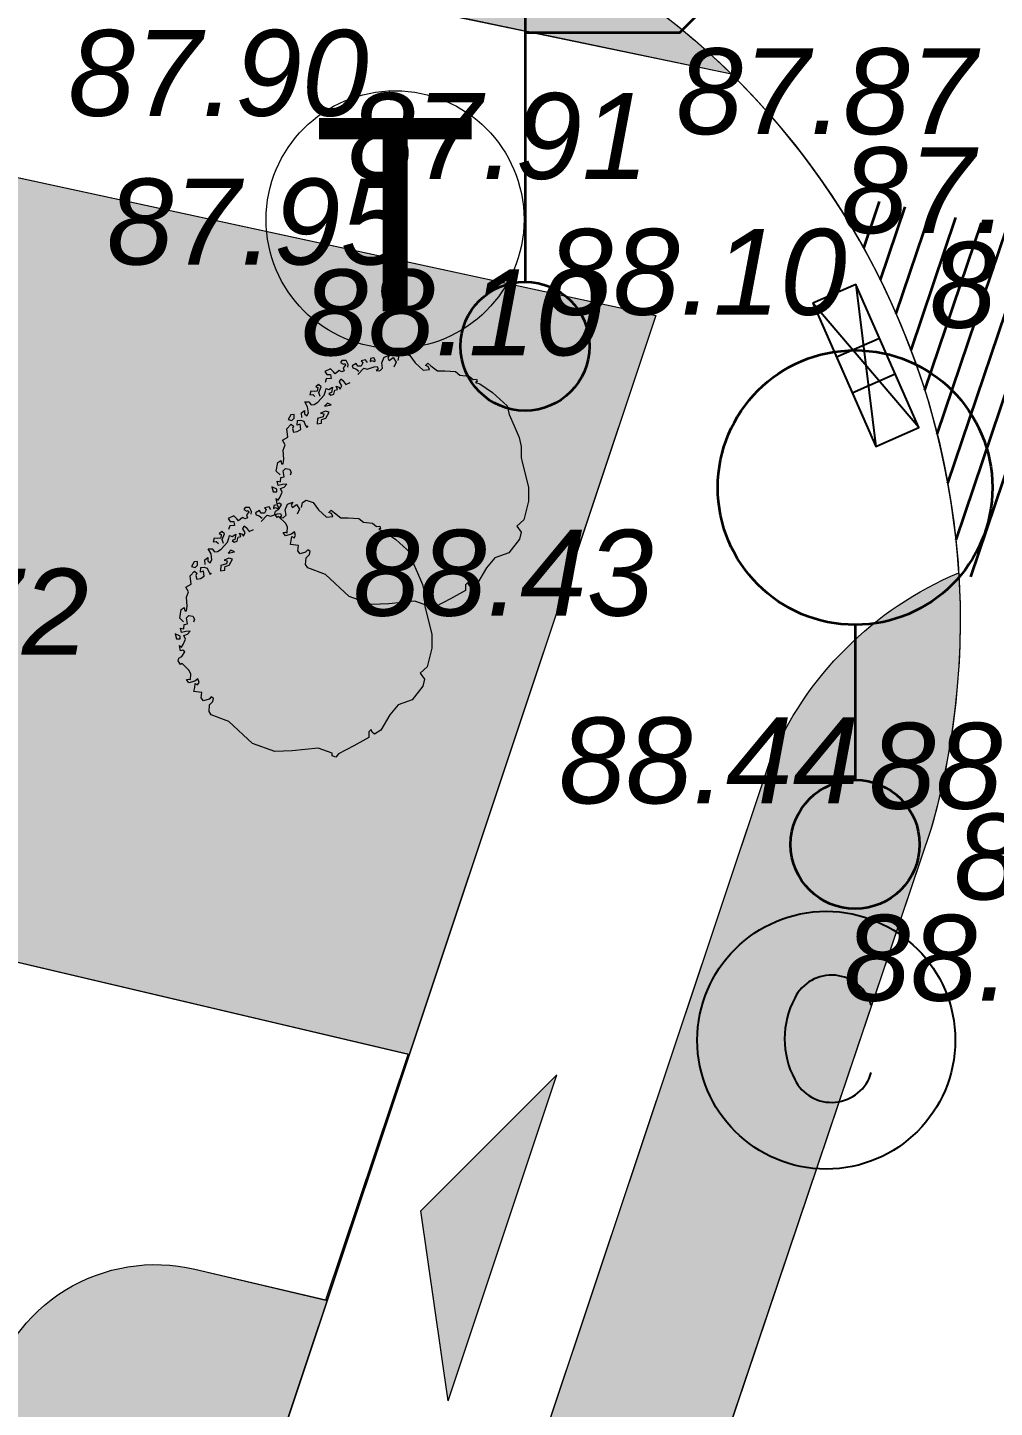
# Model space of a CAD drawing. Header units: millimetres. Extents: x 207782523 to 208144499, y 477594674 to 477848829.
# Drawn here: x 207904509 to 207915753, y 477758675 to 477774733 of the extents above; entities that cross this region are included whole.
import ezdxf

# ---------------------------------------------------------------- set-up
doc = ezdxf.new("R2010")
doc.units = ezdxf.units.MM
doc.header["$MEASUREMENT"] = 0
doc.linetypes.add('Hidden Line', pattern=[391.22222328186, 282.22222328186, -109])
doc.layers.get('0').update_dxf_attribs({"true_color": 0x787878})
doc.layers.add('New_sit - accese', color=7, linetype='Continuous', true_color=0x787878)
doc.layers.add('sit - vegetatie', color=7, linetype='Continuous', true_color=0x787878)
for name, color, linetype, lineweight, true_color in [('New_sit - accese_Pen_No__1', 7, 'Continuous', 13, 0x787878), ('New_sit - accese_Pen_No__20', 7, 'Continuous', 0, 0x787878), ('New_sit - constructii propuse_Pen_No__1', 7, 'Continuous', 13, 0x787878), ('New_sit - drum_Pen_No__121', 7, 'Continuous', 35, 0x787878), ('New_sit - drum_Pen_No__21', 7, 'Continuous', 20, 0x787878), ('New_sit - vegetatie_Pen_No__1', 7, 'Continuous', 13, 0x787878), ('New_sit - vegetatie_Pen_No__104', 7, 'Continuous', 13, 0x787878), ('sit - canalizare_Pen_No__150', 7, 'Continuous', 25, 0x787878), ('sit - cota teren_Pen_No__101', 7, 'Continuous', 13, 0x787878), ('sit - desen 2D_Pen_No__30', 7, 'Continuous', 35, 0x787878), ('sit - limita de proprietate_Pen_No__20', 7, 'Continuous', 0, 0x787878), ('sit - semafor_Pen_No__30', 7, 'Continuous', 35, 0x787878), ('sit - telefonie _Pen_No__20', 7, 'Continuous', 0, 0x787878), ('sit - vegetatie_Pen_No__2', 7, 'Continuous', 13, 0x787878)]:
    doc.layers.add(name, color=color, linetype=linetype, lineweight=lineweight, true_color=true_color)
doc.styles.add('GENERATED_STYLE_1', font='arial.ttf')
doc.styles.add('GENERATED_STYLE_4', font='ariali.ttf')
doc.linetypes.add('cercuri pline mici', pattern='A,0,[1,PLAN DE SITUATIE - TMISOARA1.Shx,S=1.587301587301632,R=0,X=0,Y=0],-300.0000000000001,0', length=300.0000000000001)
pattern_1 = [(90, (207891220.2115784, 477723905.0360718), (-300, 0), [43.30127018922195, -129.903810567666]), (90, (207891370.2115784, 477723991.6386108), (-300, 0), [43.30127018922195, -129.903810567666]), (30.00000000000001, (207891220.2115784, 477723905.0360718), (-150.0000000000001, 259.8076211353316), [43.30127018922195, -129.903810567666]), (30.00000000000001, (207891220.2115784, 477724078.2411499), (-150.0000000000001, 259.8076211353316), [43.30127018922195, -129.903810567666]), (149.9999999999998, (207891220.2115784, 477723905.0360718), (150.0000000000011, 259.8076211353309), [43.30127018922195, -129.903810567666]), (149.9999999999998, (207891220.2115784, 477724078.2411499), (150.0000000000011, 259.8076211353309), [43.30127018922195, -129.903810567666])]

# ---------------------------------------------------------------- blocks, each defined once
blk = doc.blocks.new('Entrance Symbol 23[17]', base_point=(207960427.0452901, 477750890.9351394))
at = {"layer": 'New_sit - accese_Pen_No__20', "linetype": 'Continuous', "lineweight": 0}
blk.add_hatch(color=1, dxfattribs=at).paths.add_polyline_path([(207960427.0452901, 477750890.9351394), (207961692.2524062, 477754685.5696347), (207960110.9902243, 477753104.5541661)])
at = {"layer": 'New_sit - accese_Pen_No__1', "color": 7, "linetype": 'Continuous', "lineweight": 13}
for p, q in [((207961692.2524062, 477754685.5696347), (207960110.9902243, 477753104.5541661)), ((207960427.0452901, 477750890.9351394), (207961692.2524062, 477754685.5696347)), ((207960427.0452901, 477750890.9351394), (207960110.9902243, 477753104.5541661))]:
    blk.add_line(p, q, dxfattribs=at)
blk = doc.blocks.new('Tree Plan 23[25]', base_point=(207959870.5141549, 477761590.2230108))
at = {"layer": 'sit - vegetatie_Pen_No__2', "color": 8, "linetype": 'Continuous', "lineweight": 13}
for p, q in [((207959656.1910504, 477762971.4525271), (207959683.1717913, 477763038.9043087)), ((207959683.1717913, 477763038.9043087), (207959746.1272297, 477763061.38823)), ((207959746.1272297, 477763061.38823), (207959723.6429025, 477763025.4139559)), ((207959741.6302513, 477762998.4332503), (207959786.598341, 477763034.4075244)), ((207959786.598341, 477763034.4075244), (207959822.5724739, 477762980.4460956)), ((207959845.0562364, 477762998.4332503), (207959858.5466068, 477763056.8914457)), ((207959858.5466068, 477763056.8914457), (207959899.0177181, 477763083.8721689)), ((207959899.0177181, 477763083.8721689), (207959979.9599407, 477763056.8914457)), ((207959979.9599407, 477763056.8914457), (207960042.9148145, 477762971.4525271)), ((207959057.5852956, 477762902.064471), (207958991.7365225, 477762869.1399521)), ((207959094.1681355, 477762865.4816664), (207959057.5852956, 477762902.064471)), ((207959160.0174733, 477762883.7730687), (207959112.4598378, 477762843.5319915)), ((207959189.2834064, 477762865.4816664), (207959160.0174733, 477762883.7730687)), ((207959189.2834064, 477763000.8380277), (207959174.6501575, 477762975.2300538)), ((207959174.6501575, 477762975.2300538), (207959209.0963116, 477762957.4310908)), ((207959240.4994953, 477763000.8380277), (207959189.2834064, 477763000.8380277)), ((207959218.5499043, 477762880.1147918), (207959189.2834064, 477762865.4816664)), ((207959233.1831532, 477762945.9638207), (207959207.5751088, 477762913.0393018)), ((207959207.5751088, 477762913.0393018), (207959218.5499043, 477762880.1147918)), ((207959209.0963116, 477762957.4310908), (207959223.7402892, 477762964.8683415)), ((207959223.7402892, 477762964.8683415), (207959233.1831532, 477762945.9638207)), ((207959262.4490863, 477762953.2803746), (207959240.4994953, 477763000.8380277)), ((207959258.7906329, 477762920.3558645), (207959262.4490863, 477762953.2803746)), ((207959357.5643573, 477762964.255223), (207959310.0067218, 477762938.6472669)), ((207959310.0067218, 477762938.6472669), (207959317.3236286, 477762913.0393018)), ((207959317.3236286, 477762913.0393018), (207959353.9059039, 477762902.064471)), ((207959353.9059039, 477762902.064471), (207959386.8308551, 477762876.456506)), ((207959375.8560596, 477762931.3307042), (207959357.5643573, 477762964.255223)), ((207959416.0967882, 477762934.9889811), (207959375.8560596, 477762931.3307042)), ((207959377.3885557, 477762836.5489684), (207959444.8404078, 477762908.4975297)), ((207959467.3128771, 477763008.1545815), (207959416.0967882, 477762993.5214562)), ((207959416.0967882, 477762993.5214562), (207959434.3884906, 477762971.5717769)), ((207959434.3884906, 477762971.5717769), (207959416.0967882, 477762934.9889811)), ((207959444.8404078, 477762908.4975297), (207959485.3115191, 477762899.5039613)), ((207959489.2624681, 477762975.2300538), (207959467.3128771, 477763008.1545815)), ((207959485.3115191, 477762899.5039613), (207959566.2531771, 477762926.4846756)), ((207959522.1868547, 477763022.787707), (207959518.528966, 477762986.2049023)), ((207959518.528966, 477762986.2049023), (207959544.1364457, 477762997.1797331)), ((207959562.428148, 477763030.1042608), (207959522.1868547, 477763022.787707)), ((207959544.1364457, 477762997.1797331), (207959566.0866014, 477762986.2049023)), ((207959580.7192857, 477762993.5214562), (207959562.428148, 477763030.1042608)), ((207959566.0866014, 477762986.2049023), (207959580.7192857, 477762993.5214562)), ((207959566.2531771, 477762926.4846756), (207959602.2301333, 477762930.9814599)), ((207959611.2235254, 477762899.5039613), (207959588.7397629, 477762881.5168242)), ((207959588.7397629, 477762881.5168242), (207959633.7072879, 477762877.0200399)), ((207959602.2301333, 477762930.9814599), (207959611.2235254, 477762899.5039613)), ((207959633.7072879, 477762877.0200399), (207959665.1850071, 477762908.4975297)), ((207959665.1850071, 477762908.4975297), (207959656.1910504, 477762971.4525271)), ((207959723.6429025, 477763025.4139559), (207959741.6302513, 477762998.4332503)), ((207959822.5724739, 477762980.4460956), (207959795.5917331, 477762921.9878914)), ((207960042.9148145, 477762971.4525271), (207960137.3474075, 477762886.0136085)), ((207960137.3474075, 477762886.0136085), (207960209.2956734, 477762895.007177)), ((207960164.3281484, 477762939.9750373), (207960191.3088892, 477762966.9557428)), ((207960195.8053029, 477762930.9814599), (207960164.3281484, 477762939.9750373)), ((207960191.3088892, 477762966.9557428), (207960227.2830222, 477762935.4782442)), ((207960209.2956734, 477762895.007177), (207960195.8053029, 477762930.9814599)), ((207960227.2830222, 477762935.4782442), (207960303.7282664, 477762877.0200399)), ((207960303.7282664, 477762877.0200399), (207960389.1674674, 477762877.0200399)), ((207960389.1674674, 477762877.0200399), (207960510.5802366, 477762872.5232469)), ((207960510.5802366, 477762872.5232469), (207960564.5417183, 477762827.5553954)), ((207958918.7165257, 477762719.6325467), (207958887.2388065, 477762692.6518323)), ((207958950.1936803, 477762692.6518323), (207958918.7165257, 477762719.6325467)), ((207958991.7365225, 477762869.1399521), (207959014.0621793, 477762837.0548317)), ((207959010.0276601, 477762784.9995142), (207958995.3949759, 477762744.7584348)), ((207959064.9022024, 477762788.6577939), (207959010.0276601, 477762784.9995142)), ((207959014.0621793, 477762837.0548317), (207959057.5852956, 477762836.2154288)), ((207959057.5852956, 477762836.2154288), (207959064.9022024, 477762788.6577939)), ((207959112.4598378, 477762843.5319915), (207959094.1681355, 477762865.4816664)), ((207959161.5426288, 477762751.1100453), (207959179.5299776, 477762787.0843278)), ((207959188.5233697, 477762706.1421939), (207959161.5426288, 477762751.1100453)), ((207959179.5299776, 477762787.0843278), (207959202.0137401, 477762764.6004003)), ((207959202.0137401, 477762764.6004003), (207959237.987873, 477762719.6325467)), ((207959237.987873, 477762719.6325467), (207959287.4529411, 477762742.1164724)), ((207960564.5417183, 477762827.5553954), (207960672.4646817, 477762818.5618247)), ((207960672.4646817, 477762818.5618247), (207960717.4327714, 477762778.0907575)), ((207960717.4327714, 477762778.0907575), (207960757.9038827, 477762782.5875423)), ((207960762.4002964, 477762755.6068296), (207960744.4135123, 477762742.1164724)), ((207960744.4135123, 477762742.1164724), (207960793.8780156, 477762728.6261196)), ((207960757.9038827, 477762782.5875423), (207960762.4002964, 477762755.6068296)), ((207960793.8780156, 477762728.6261196), (207960942.2720903, 477762625.2000507)), ((207958828.7809111, 477762643.1871966), (207958819.7869543, 477762598.2193452)), ((207958819.7869543, 477762598.2193452), (207958851.2646736, 477762602.7161294)), ((207958873.7484361, 477762638.6904035), (207958828.7809111, 477762643.1871966)), ((207958851.2646736, 477762602.7161294), (207958878.2454144, 477762580.2321904)), ((207958905.2261553, 477762643.1871966), (207958873.7484361, 477762638.6904035)), ((207958887.2388065, 477762692.6518323), (207958909.722569, 477762683.6582637)), ((207958909.722569, 477762683.6582637), (207958905.2261553, 477762643.1871966)), ((207958909.722569, 477762512.7804794), (207958986.1683779, 477762593.7226138)), ((207958923.2129394, 477762625.2000507), (207958950.1936803, 477762692.6518323)), ((207958936.7033099, 477762580.2321904), (207958923.2129394, 477762625.2000507)), ((207958986.1683779, 477762593.7226138), (207958999.6587483, 477762643.1872495)), ((207958999.6587483, 477762643.1872495), (207959008.6521404, 477762674.6647393)), ((207959008.6521404, 477762674.6647393), (207959040.1298596, 477762661.1743866)), ((207959040.1298596, 477762661.1743866), (207959080.6004062, 477762688.1550921)), ((207959071.6070141, 477762625.2000507), (207959040.1298596, 477762616.2064822)), ((207959040.1298596, 477762616.2064822), (207959062.6136221, 477762593.7225609)), ((207959062.6136221, 477762593.7225609), (207959098.587755, 477762607.2129136)), ((207959080.6004062, 477762688.1550921), (207959071.6070141, 477762625.2000507)), ((207959098.587755, 477762607.2129136), (207959107.5811471, 477762652.1807651)), ((207959107.5811471, 477762652.1807651), (207959139.0588663, 477762661.1743336)), ((207959139.0588663, 477762661.1743336), (207959125.5684959, 477762701.6454008)), ((207959125.5684959, 477762701.6454008), (207959157.0462151, 477762688.155048)), ((207959157.0462151, 477762688.155048), (207959170.5365855, 477762665.6711179)), ((207959170.5365855, 477762665.6711179), (207959188.5233697, 477762706.1421939)), ((207960942.2720903, 477762625.2000507), (207961112.8393628, 477762470.6439115)), ((207958720.8579476, 477762391.3673044), (207958756.8320805, 477762418.3480099)), ((207958725.354926, 477762337.4058579), (207958720.8579476, 477762391.3673044)), ((207958756.8320805, 477762418.3480099), (207958756.8320805, 477762377.8769339)), ((207958792.8062135, 477762458.8190507), (207958761.3290589, 477762517.2772637)), ((207958761.3290589, 477762517.2772637), (207958806.2965839, 477762517.2772637)), ((207958783.8128214, 477762355.3930303), (207958801.8001702, 477762391.3673044)), ((207958801.8001702, 477762391.3673044), (207958792.8062135, 477762458.8190507)), ((207958806.2965839, 477762517.2772637), (207958833.2773248, 477762481.3029896)), ((207958833.2773248, 477762481.3029896), (207958869.2520224, 477762485.7997915)), ((207958869.2520224, 477762485.7997915), (207958909.722569, 477762512.7804794)), ((207958999.0528646, 477762408.1967052), (207958944.178887, 477762386.2470083)), ((207959022.1425108, 477762503.7868403), (207958990.6647916, 477762467.8125486)), ((207958990.6647916, 477762467.8125486), (207959067.1106005, 477762481.302919)), ((207959042.9526113, 477762397.2218744), (207958999.0528646, 477762408.1967052)), ((207959067.1106005, 477762481.302919), (207959022.1425108, 477762503.7868403)), ((207959024.660909, 477762364.2973467), (207959042.9526113, 477762397.2218744)), ((207961112.8393628, 477762470.6439115), (207961135.6336901, 477762368.8832948)), ((207958549.9801104, 477762202.5023301), (207958599.4446138, 477762256.4637412)), ((207958595.8595666, 477762365.8481944), (207958567.5529963, 477762312.925199)), ((207958567.5529963, 477762312.925199), (207958608.4380058, 477762301.4315839)), ((207958635.4187467, 477762368.8833655), (207958595.8595666, 477762365.8481944)), ((207958599.4446138, 477762256.4637412), (207958626.4253546, 477762233.9798376)), ((207958608.4380058, 477762301.4315839), (207958635.4187467, 477762328.4122894)), ((207958626.4253546, 477762233.9798376), (207958617.4319625, 477762206.9990967)), ((207958635.4187467, 477762328.4122894), (207958635.4187467, 477762368.8833655)), ((207958671.3934443, 477762247.4701727), (207958675.8898579, 477762301.4315839)), ((207958707.3675772, 477762256.4637412), (207958671.3934443, 477762247.4701727)), ((207958675.8898579, 477762301.4315839), (207958711.8645555, 477762305.9283857)), ((207958711.8645555, 477762198.0055282), (207958707.3675772, 477762256.4637412)), ((207958711.8645555, 477762305.9283857), (207958747.8386885, 477762292.4380153)), ((207958747.8386885, 477762292.4380153), (207958765.8254726, 477762251.9669746)), ((207958756.8320805, 477762377.8769339), (207958783.8128214, 477762355.3930303)), ((207958765.8254726, 477762251.9669746), (207958783.8128214, 477762220.4894671)), ((207958783.8128214, 477762220.4894671), (207958797.3031918, 477762238.4766042)), ((207958907.5960471, 477762324.0562651), (207958903.9375937, 477762261.8655219)), ((207958903.9375937, 477762261.8655219), (207958955.1536825, 477762269.1820758)), ((207958973.4448202, 477762342.3476498), (207958907.5960471, 477762324.0562651)), ((207958944.178887, 477762386.2470083), (207958980.761727, 477762378.9304545)), ((207958955.1536825, 477762298.4482913), (207958958.8121359, 477762313.0814343)), ((207958955.1536825, 477762269.1820758), (207958955.1536825, 477762298.4482913)), ((207958958.8121359, 477762313.0814343), (207959002.711318, 477762327.7145421)), ((207958980.761727, 477762378.9304545), (207958973.4448202, 477762342.3476498)), ((207959002.711318, 477762327.7145421), (207959024.660909, 477762364.2973467)), ((207961135.6336901, 477762368.8832948), (207961194.0921502, 477762238.4764983)), ((207961194.0921502, 477762238.4764983), (207961252.5500456, 477762103.5729704)), ((207958500.515607, 477762072.0955335), (207958563.4704808, 477762108.0698782)), ((207958531.9927616, 477762018.1341224), (207958500.515607, 477762072.0955335)), ((207958563.4704808, 477762108.0698782), (207958549.9801104, 477762202.5023301)), ((207958617.4319625, 477762206.9990967), (207958626.4253546, 477762166.528056)), ((207958626.4253546, 477762166.528056), (207958671.3934443, 477762171.0248226)), ((207958671.3934443, 477762171.0248226), (207958711.8645555, 477762198.0055282)), ((207961252.5500456, 477762103.5729704), (207961275.0338081, 477762000.1469148)), ((207958509.5089991, 477761955.1791781), (207958531.9927616, 477762018.1341224)), ((207958514.0059775, 477761851.7531224), (207958509.5089991, 477761955.1791781)), ((207961275.0338081, 477762000.1469148), (207961275.0338081, 477761869.7401183)), ((207958428.5667765, 477761712.3527926), (207958446.5541253, 477761811.2820111)), ((207958446.5541253, 477761811.2820111), (207958482.5282582, 477761833.7659854)), ((207958482.5282582, 477761833.7659854), (207958487.0252366, 477761797.7917113)), ((207958487.0252366, 477761797.7917113), (207958509.5089991, 477761797.7917113)), ((207958509.5089991, 477761797.7917113), (207958514.0059775, 477761851.7531224)), ((207961275.0338081, 477761869.7401183), (207961288.5241785, 477761815.7787071)), ((207961288.5241785, 477761815.7787071), (207961362.480387, 477761526.7807934)), ((207958473.5348662, 477761667.3849147), (207958428.5667765, 477761712.3527926)), ((207958451.050539, 477761545.971722), (207958437.5601686, 477761595.4363666)), ((207958437.5601686, 477761595.4363666), (207958478.0312799, 477761586.4428333)), ((207958478.0312799, 477761586.4428333), (207958482.5282582, 477761635.9074072)), ((207958482.5282582, 477761635.9074072), (207958518.5023912, 477761644.901011)), ((207958509.5089991, 477761716.8495592), (207958536.48974, 477761743.8303001)), ((207958518.5023912, 477761644.901011), (207958509.5089991, 477761716.8495592)), ((207958536.48974, 477761743.8303001), (207958581.457265, 477761734.8366963)), ((207958581.457265, 477761734.8366963), (207958599.4446138, 477761698.8624222)), ((207958599.4446138, 477761698.8624222), (207958590.4512217, 477761662.8881481)), ((207958433.0637549, 477761501.0039147), (207958374.6052948, 477761527.9846556)), ((207958374.6052948, 477761527.9846556), (207958392.5926436, 477761469.5263366)), ((207958392.5926436, 477761469.5263366), (207958433.0637549, 477761469.5263366)), ((207958433.0637549, 477761469.5263366), (207958433.0637549, 477761501.0039147)), ((207958500.515607, 477761554.9652553), (207958451.050539, 477761545.971722)), ((207958469.0378878, 477761406.5714628), (207958496.0186287, 477761465.0296406)), ((207958478.0312799, 477761509.9974479), (207958518.5023912, 477761523.4878184)), ((207958496.0186287, 477761465.0296406), (207958478.0312799, 477761509.9974479)), ((207958549.9801104, 477761559.4620925), (207958500.515607, 477761554.9652553)), ((207958518.5023912, 477761523.4878184), (207958549.9801104, 477761559.4620925)), ((207961362.480387, 477761526.7807934), (207961360.473009, 477761361.6033732)), ((207958439.2756156, 477761331.456283), (207958427.2206192, 477761394.3754418)), ((207958427.2206192, 477761394.3754418), (207958451.050539, 477761375.0938848)), ((207958464.5409094, 477761339.1196107), (207958439.2756156, 477761331.456283)), ((207958451.050539, 477761375.0938848), (207958469.0378878, 477761406.5714628)), ((207958454.9026719, 477761265.8223643), (207958487.0252366, 477761321.1325442)), ((207958487.0252366, 477761321.1325442), (207958464.5409094, 477761339.1196107)), ((207961360.473009, 477761361.6033732), (207961306.5115273, 477761145.7575874)), ((207958410.5799924, 477761213.2095808), (207958419.5733844, 477761244.6871588)), ((207958437.5601686, 477761172.7386106), (207958410.5799924, 477761213.2095808)), ((207958419.5733844, 477761244.6871588), (207958454.9026719, 477761265.8223643)), ((207958455.5475174, 477761181.7321439), (207958437.5601686, 477761172.7386106)), ((207958536.48974, 477761105.2867585), (207958455.5475174, 477761181.7321439)), ((207961306.5115273, 477761145.7575874), (207961225.5693047, 477761069.3123432)), ((207958509.5089991, 477760997.3639362), (207958531.9927616, 477761001.8607734)), ((207958536.48974, 477760956.8929661), (207958509.5089991, 477760997.3639362)), ((207958531.9927616, 477761001.8607734), (207958554.8226627, 477760995.4858661)), ((207958558.9735025, 477761064.8157884), (207958536.48974, 477761105.2867585)), ((207958603.9415921, 477760979.3768697), (207958536.48974, 477760956.8929661)), ((207958554.8226627, 477760995.4858661), (207958558.9735025, 477761064.8157884)), ((207958603.0268376, 477760904.3211207), (207958608.4380058, 477760952.3961289)), ((207958639.915725, 477761006.3576106), (207958603.9415921, 477760979.3768697)), ((207958608.4380058, 477760952.3961289), (207958635.4187467, 477760934.4089212)), ((207958635.4187467, 477760934.4089212), (207958653.4060955, 477760961.3896621)), ((207958653.4060955, 477760961.3896621), (207958639.915725, 477761006.3576106)), ((207961225.5693047, 477761069.3123432), (207961275.0338081, 477761001.8604911)), ((207961275.0338081, 477761001.8604911), (207961257.047024, 477760920.9184096)), ((207958594.9476354, 477760857.963677), (207958603.0268376, 477760904.3211207)), ((207958684.8838147, 477760844.4733066), (207958594.9476354, 477760857.963677)), ((207958679.0079286, 477760785.489992), (207958684.8838147, 477760844.4733066)), ((207958706.6323856, 477760747.7879894), (207958679.0079286, 477760785.489992)), ((207958795.8418433, 477760795.1297823), (207958769.6521957, 477760768.9402759)), ((207958822.0309262, 477760775.4875466), (207958795.8418433, 477760795.1297823)), ((207961257.047024, 477760920.9184096), (207961133.257587, 477760762.392864)), ((207958769.6521957, 477760768.9402759), (207958706.6323856, 477760747.7879894)), ((207958769.6521957, 477760624.8977787), (207958776.1994664, 477760703.4664392)), ((207958795.8418433, 477760585.6134485), (207958769.6521957, 477760624.8977787)), ((207958776.1994664, 477760703.4664392), (207958815.4836555, 477760742.7506283)), ((207958815.4836555, 477760742.7506283), (207958822.0309262, 477760775.4875466)), ((207960969.5729953, 477760703.4664392), (207960871.3622403, 477760585.6134485)), ((207961133.257587, 477760762.392864), (207960969.5729953, 477760703.4664392)), ((207958998.8106241, 477760507.0449291), (207958795.8418433, 477760585.6134485)), ((207959273.8005123, 477760251.6968532), (207958998.8106241, 477760507.0449291)), ((207960871.3622403, 477760585.6134485), (207960766.6042145, 477760408.8341742)), ((207960629.1087058, 477760323.7182429), (207960452.3295726, 477760225.5074879)), ((207960657.2628169, 477760414.9827926), (207960629.1087058, 477760389.1920796)), ((207960629.1087058, 477760389.1920796), (207960629.1087058, 477760323.7182429)), ((207960667.6046249, 477760383.9153013), (207960657.2628169, 477760414.9827926)), ((207960694.5825424, 477760363.002432), (207960667.6046249, 477760383.9153013)), ((207960766.6042145, 477760408.8341742), (207960694.5825424, 477760363.002432)), ((207959535.695859, 477760160.0336512), (207959273.8005123, 477760251.6968532)), ((207959736.8887738, 477760168.7667335), (207959535.695859, 477760160.0336512)), ((207960039.8441756, 477760199.3178403), (207959736.8887738, 477760168.7667335)), ((207960203.5287673, 477760140.3915567), (207960039.8441756, 477760199.3178403)), ((207960452.3295726, 477760225.5074879), (207960275.5504394, 477760133.8440036)), ((207960203.5287673, 477760107.6546384), (207960203.5287673, 477760140.3915567)), ((207960242.8135211, 477760094.5598145), (207960203.5287673, 477760107.6546384)), ((207960275.5504394, 477760133.8440036), (207960242.8135211, 477760094.5598145))]:
    blk.add_line(p, q, dxfattribs=at)
blk = doc.blocks.new('Tree Plan 23[26]', base_point=(207958746.5493448, 477759879.589156))
at = {"layer": 'sit - vegetatie_Pen_No__2', "color": 8, "linetype": 'Continuous', "lineweight": 13}
for p, q in [((207958065.3185963, 477761290.2041729), (207958050.6853474, 477761264.5961991)), ((207958116.5346852, 477761290.2041729), (207958065.3185963, 477761290.2041729)), ((207958138.4842762, 477761242.6465198), (207958116.5346852, 477761290.2041729)), ((207958343.348067, 477761297.5207268), (207958292.1319781, 477761282.8876014)), ((207958292.1319781, 477761282.8876014), (207958310.4236804, 477761260.9379222)), ((207958365.297658, 477761264.5961991), (207958343.348067, 477761297.5207268)), ((207958398.2220446, 477761312.1538522), (207958394.5641558, 477761275.5710475)), ((207958394.5641558, 477761275.5710475), (207958420.1716356, 477761286.5458784)), ((207958438.4633379, 477761319.4704061), (207958398.2220446, 477761312.1538522)), ((207958420.1716356, 477761286.5458784), (207958442.1217913, 477761275.5710475)), ((207958456.7544756, 477761282.8876014), (207958438.4633379, 477761319.4704061)), ((207958442.1217913, 477761275.5710475), (207958456.7544756, 477761282.8876014)), ((207958532.2262403, 477761260.8186723), (207958559.2069812, 477761328.2704539)), ((207958559.2069812, 477761328.2704539), (207958622.1624196, 477761350.7543752)), ((207958622.1624196, 477761350.7543752), (207958599.6780924, 477761314.7801011)), ((207958599.6780924, 477761314.7801011), (207958617.6654412, 477761287.7993956)), ((207958617.6654412, 477761287.7993956), (207958662.6335309, 477761323.7736697)), ((207958662.6335309, 477761323.7736697), (207958698.6076638, 477761269.8122408)), ((207958698.6076638, 477761269.8122408), (207958671.6269229, 477761211.3540366)), ((207958721.0914263, 477761287.7993956), (207958734.5817967, 477761346.2575909)), ((207958734.5817967, 477761346.2575909), (207958775.052908, 477761373.2383142)), ((207958775.052908, 477761373.2383142), (207958855.9951306, 477761346.2575909)), ((207958855.9951306, 477761346.2575909), (207958918.9500044, 477761260.8186723)), ((207957933.6204855, 477761191.4306163), (207957867.7717124, 477761158.5060974)), ((207957867.7717124, 477761158.5060974), (207957890.0973692, 477761126.4209769)), ((207957890.0973692, 477761126.4209769), (207957933.6204855, 477761125.581574)), ((207957970.2033254, 477761154.8478116), (207957933.6204855, 477761191.4306163)), ((207957933.6204855, 477761125.581574), (207957940.9373923, 477761078.0239392)), ((207957988.4950277, 477761132.8981367), (207957970.2033254, 477761154.8478116)), ((207958036.0526632, 477761173.1392139), (207957988.4950277, 477761132.8981367)), ((207958065.3185963, 477761154.8478116), (207958036.0526632, 477761173.1392139)), ((207958050.6853474, 477761264.5961991), (207958085.1315015, 477761246.7972361)), ((207958094.5850942, 477761169.480937), (207958065.3185963, 477761154.8478116)), ((207958109.2183431, 477761235.3299659), (207958083.6102986, 477761202.4054471)), ((207958083.6102986, 477761202.4054471), (207958094.5850942, 477761169.480937)), ((207958085.1315015, 477761246.7972361), (207958099.775479, 477761254.2344868)), ((207958099.775479, 477761254.2344868), (207958109.2183431, 477761235.3299659)), ((207958134.8258228, 477761209.7220098), (207958138.4842762, 477761242.6465198)), ((207958233.5995471, 477761253.6213683), (207958186.0419117, 477761228.0134121)), ((207958186.0419117, 477761228.0134121), (207958193.3588185, 477761202.4054471)), ((207958193.3588185, 477761202.4054471), (207958229.9410938, 477761191.4306163)), ((207958229.9410938, 477761191.4306163), (207958262.866045, 477761165.8226512)), ((207958251.8912494, 477761220.6968494), (207958233.5995471, 477761253.6213683)), ((207958292.1319781, 477761224.3551263), (207958251.8912494, 477761220.6968494)), ((207958253.4237456, 477761125.9151136), (207958320.8755977, 477761197.863675)), ((207958310.4236804, 477761260.9379222), (207958292.1319781, 477761224.3551263)), ((207958320.8755977, 477761197.863675), (207958361.346709, 477761188.8701065)), ((207958361.346709, 477761188.8701065), (207958442.288367, 477761215.8508209)), ((207958442.288367, 477761215.8508209), (207958478.2653232, 477761220.3476052)), ((207958487.2587153, 477761188.8701065), (207958464.7749528, 477761170.8829694)), ((207958464.7749528, 477761170.8829694), (207958509.7424778, 477761166.3861852)), ((207958478.2653232, 477761220.3476052), (207958487.2587153, 477761188.8701065)), ((207958509.7424778, 477761166.3861852), (207958541.220197, 477761197.863675)), ((207958541.220197, 477761197.863675), (207958532.2262403, 477761260.8186723)), ((207958918.9500044, 477761260.8186723), (207959013.3825974, 477761175.3797537)), ((207959013.3825974, 477761175.3797537), (207959085.3308633, 477761184.3733222)), ((207959040.3633383, 477761229.3411825), (207959067.3440791, 477761256.3218881)), ((207959071.8404928, 477761220.3476052), (207959040.3633383, 477761229.3411825)), ((207959067.3440791, 477761256.3218881), (207959103.3182121, 477761224.8443894)), ((207959085.3308633, 477761184.3733222), (207959071.8404928, 477761220.3476052)), ((207959103.3182121, 477761224.8443894), (207959179.7634563, 477761166.3861852)), ((207959179.7634563, 477761166.3861852), (207959265.2026573, 477761166.3861852)), ((207959265.2026573, 477761166.3861852), (207959386.6154265, 477761161.8893921)), ((207959386.6154265, 477761161.8893921), (207959440.5769082, 477761116.9215407)), ((207959440.5769082, 477761116.9215407), (207959548.4998716, 477761107.9279699)), ((207959548.4998716, 477761107.9279699), (207959593.4679613, 477761067.4569027)), ((207957794.7517156, 477761008.9986919), (207957763.2739964, 477760982.0179775)), ((207957763.2739964, 477760982.0179775), (207957785.7577589, 477760973.024409)), ((207957785.7577589, 477760973.024409), (207957781.2613452, 477760932.5533418)), ((207957826.2288702, 477760982.0179775), (207957794.7517156, 477761008.9986919)), ((207957799.2481293, 477760914.566196), (207957826.2288702, 477760982.0179775)), ((207957886.06285, 477761074.3656595), (207957871.4301658, 477761034.1245801)), ((207957875.6939382, 477760932.5533947), (207957884.6873303, 477760964.0308846)), ((207957884.6873303, 477760964.0308846), (207957916.1650495, 477760950.5405318)), ((207957940.9373923, 477761078.0239392), (207957886.06285, 477761074.3656595)), ((207957916.1650495, 477760950.5405318), (207957956.6355961, 477760977.5212374)), ((207957956.6355961, 477760977.5212374), (207957947.642204, 477760914.566196)), ((207957983.616337, 477760941.5469103), (207958015.0940562, 477760950.5404789)), ((207958015.0940562, 477760950.5404789), (207958001.6036858, 477760991.011546)), ((207958001.6036858, 477760991.011546), (207958033.081405, 477760977.5211933)), ((207958033.081405, 477760977.5211933), (207958046.5717754, 477760955.0372631)), ((207958037.5778187, 477761040.4761906), (207958055.5651675, 477761076.4504731)), ((207958064.5585596, 477760995.5083391), (207958037.5778187, 477761040.4761906)), ((207958046.5717754, 477760955.0372631), (207958064.5585596, 477760995.5083391)), ((207958055.5651675, 477761076.4504731), (207958078.04893, 477761053.9665455)), ((207958078.04893, 477761053.9665455), (207958114.0230629, 477761008.9986919)), ((207958114.0230629, 477761008.9986919), (207958163.488131, 477761031.4826176)), ((207959593.4679613, 477761067.4569027), (207959633.9390726, 477761071.9536875)), ((207959638.4354863, 477761044.9729748), (207959620.4487022, 477761031.4826176)), ((207959620.4487022, 477761031.4826176), (207959669.9132055, 477761017.9922649)), ((207959633.9390726, 477761071.9536875), (207959638.4354863, 477761044.9729748)), ((207959669.9132055, 477761017.9922649), (207959818.3072802, 477760914.566196)), ((207957668.8414034, 477760748.1851959), (207957637.3642488, 477760806.643409)), ((207957637.3642488, 477760806.643409), (207957682.3317738, 477760806.643409)), ((207957682.3317738, 477760806.643409), (207957709.3125147, 477760770.6691349)), ((207957704.816101, 477760932.5533418), (207957695.8221442, 477760887.5854903)), ((207957695.8221442, 477760887.5854903), (207957727.2998635, 477760892.0822746)), ((207957749.783626, 477760928.0565487), (207957704.816101, 477760932.5533418)), ((207957727.2998635, 477760892.0822746), (207957754.2806043, 477760869.5983357)), ((207957745.2872123, 477760775.1659368), (207957785.7577589, 477760802.1466247)), ((207957781.2613452, 477760932.5533418), (207957749.783626, 477760928.0565487)), ((207957785.7577589, 477760802.1466247), (207957862.2035678, 477760883.0887591)), ((207957812.7384997, 477760869.5983357), (207957799.2481293, 477760914.566196)), ((207957862.2035678, 477760883.0887591), (207957875.6939382, 477760932.5533947)), ((207957898.1777007, 477760793.1529856), (207957866.6999815, 477760757.1786938)), ((207957943.1457904, 477760770.6690643), (207957898.1777007, 477760793.1529856)), ((207957947.642204, 477760914.566196), (207957916.1650495, 477760905.5726274)), ((207957916.1650495, 477760905.5726274), (207957938.648812, 477760883.0887061)), ((207957938.648812, 477760883.0887061), (207957974.6229449, 477760896.5790589)), ((207957974.6229449, 477760896.5790589), (207957983.616337, 477760941.5469103)), ((207959818.3072802, 477760914.566196), (207959988.8745527, 477760760.0100567)), ((207957471.8947565, 477760655.2143397), (207957443.5881862, 477760602.2913443)), ((207957511.4539366, 477760658.2495106), (207957471.8947565, 477760655.2143397)), ((207957511.4539366, 477760617.7784347), (207957511.4539366, 477760658.2495106)), ((207957596.8931375, 477760680.7334496), (207957632.8672704, 477760707.7141552)), ((207957601.3901159, 477760626.7720032), (207957596.8931375, 477760680.7334496)), ((207957632.8672704, 477760707.7141552), (207957632.8672704, 477760667.2430792)), ((207957632.8672704, 477760667.2430792), (207957659.8480113, 477760644.7591755)), ((207957659.8480113, 477760644.7591755), (207957677.8353601, 477760680.7334496)), ((207957677.8353601, 477760680.7334496), (207957668.8414034, 477760748.1851959)), ((207957709.3125147, 477760770.6691349), (207957745.2872123, 477760775.1659368)), ((207957849.4800101, 477760631.7137951), (207957783.631237, 477760613.4224104)), ((207957875.0880545, 477760697.5628505), (207957820.2140769, 477760675.6131536)), ((207957820.2140769, 477760675.6131536), (207957856.7969169, 477760668.2965997)), ((207957856.7969169, 477760668.2965997), (207957849.4800101, 477760631.7137951)), ((207957866.6999815, 477760757.1786938), (207957943.1457904, 477760770.6690643)), ((207957918.9878012, 477760686.5880197), (207957875.0880545, 477760697.5628505)), ((207957878.7465079, 477760617.0806873), (207957900.6960989, 477760653.663492)), ((207957900.6960989, 477760653.663492), (207957918.9878012, 477760686.5880197)), ((207959988.8745527, 477760760.0100567), (207960011.66888, 477760658.2494401)), ((207960011.66888, 477760658.2494401), (207960070.1273401, 477760527.8426436)), ((207957426.0153003, 477760491.8684753), (207957475.4798036, 477760545.8298865)), ((207957439.5056707, 477760397.4360235), (207957426.0153003, 477760491.8684753)), ((207957443.5881862, 477760602.2913443), (207957484.4731957, 477760590.7977291)), ((207957475.4798036, 477760545.8298865), (207957502.4605445, 477760523.3459828)), ((207957484.4731957, 477760590.7977291), (207957511.4539366, 477760617.7784347)), ((207957502.4605445, 477760523.3459828), (207957493.4671524, 477760496.3652419)), ((207957493.4671524, 477760496.3652419), (207957502.4605445, 477760455.8942012)), ((207957547.4286342, 477760536.836318), (207957551.9250478, 477760590.7977291)), ((207957583.4027671, 477760545.8298865), (207957547.4286342, 477760536.836318)), ((207957547.4286342, 477760460.3909678), (207957587.8997454, 477760487.3716734)), ((207957551.9250478, 477760590.7977291), (207957587.8997454, 477760595.294531)), ((207957587.8997454, 477760487.3716734), (207957583.4027671, 477760545.8298865)), ((207957587.8997454, 477760595.294531), (207957623.8738784, 477760581.8041606)), ((207957623.8738784, 477760581.8041606), (207957641.8606625, 477760541.3331199)), ((207957641.8606625, 477760541.3331199), (207957659.8480113, 477760509.8556124)), ((207957659.8480113, 477760509.8556124), (207957673.3383817, 477760527.8427494)), ((207957783.631237, 477760613.4224104), (207957779.9727836, 477760551.2316672)), ((207957779.9727836, 477760551.2316672), (207957831.1888724, 477760558.5482211)), ((207957831.1888724, 477760587.8144366), (207957834.8473258, 477760602.4475796)), ((207957831.1888724, 477760558.5482211), (207957831.1888724, 477760587.8144366)), ((207957834.8473258, 477760602.4475796), (207957878.7465079, 477760617.0806873)), ((207960070.1273401, 477760527.8426436), (207960128.5852355, 477760392.9391157)), ((207957376.5507969, 477760361.4616788), (207957439.5056707, 477760397.4360235)), ((207957408.0279515, 477760307.5002677), (207957376.5507969, 477760361.4616788)), ((207957385.544189, 477760244.5453233), (207957408.0279515, 477760307.5002677)), ((207957502.4605445, 477760455.8942012), (207957547.4286342, 477760460.3909678)), ((207960128.5852355, 477760392.9391157), (207960151.068998, 477760289.51306)), ((207957390.0411673, 477760141.1192676), (207957385.544189, 477760244.5453233)), ((207960151.068998, 477760289.51306), (207960151.068998, 477760159.1062635)), ((207960151.068998, 477760159.1062635), (207960164.5593684, 477760105.1448524)), ((207957304.6019664, 477760001.7189379), (207957322.5893152, 477760100.6481563)), ((207957349.5700561, 477759956.7510599), (207957304.6019664, 477760001.7189379)), ((207957322.5893152, 477760100.6481563), (207957358.5634481, 477760123.1321306)), ((207957358.5634481, 477760123.1321306), (207957363.0604265, 477760087.1578565)), ((207957363.0604265, 477760087.1578565), (207957385.544189, 477760087.1578565)), ((207957385.544189, 477760087.1578565), (207957390.0411673, 477760141.1192676)), ((207957385.544189, 477760006.2157045), (207957412.5249299, 477760033.1964453)), ((207957394.5375811, 477759934.2671563), (207957385.544189, 477760006.2157045)), ((207957412.5249299, 477760033.1964453), (207957457.4924549, 477760024.2028415)), ((207957457.4924549, 477760024.2028415), (207957475.4798036, 477759988.2285674)), ((207957475.4798036, 477759988.2285674), (207957466.4864116, 477759952.2542933)), ((207960164.5593684, 477760105.1448524), (207960238.5155769, 477759816.1469387)), ((207957327.0857289, 477759835.3378673), (207957313.5953585, 477759884.8025118)), ((207957313.5953585, 477759884.8025118), (207957354.0664698, 477759875.8089786)), ((207957376.5507969, 477759844.3314005), (207957327.0857289, 477759835.3378673)), ((207957354.0664698, 477759875.8089786), (207957358.5634481, 477759925.2735525)), ((207957358.5634481, 477759925.2735525), (207957394.5375811, 477759934.2671563)), ((207957426.0153003, 477759848.8282377), (207957376.5507969, 477759844.3314005)), ((207957394.5375811, 477759812.8539636), (207957426.0153003, 477759848.8282377)), ((207957309.0989448, 477759790.3700599), (207957250.6404847, 477759817.3508008)), ((207957250.6404847, 477759817.3508008), (207957268.6278335, 477759758.8924819)), ((207957268.6278335, 477759758.8924819), (207957309.0989448, 477759758.8924819)), ((207957315.3108055, 477759620.8224282), (207957303.2558091, 477759683.741587)), ((207957303.2558091, 477759683.741587), (207957327.0857289, 477759664.46003)), ((207957309.0989448, 477759758.8924819), (207957309.0989448, 477759790.3700599)), ((207957327.0857289, 477759664.46003), (207957345.0730777, 477759695.9376081)), ((207957345.0730777, 477759695.9376081), (207957372.0538186, 477759754.3957858)), ((207957354.0664698, 477759799.3635932), (207957394.5375811, 477759812.8539636)), ((207957372.0538186, 477759754.3957858), (207957354.0664698, 477759799.3635932)), ((207960238.5155769, 477759816.1469387), (207960236.5081989, 477759650.9695184)), ((207957286.6151823, 477759502.575726), (207957295.6085743, 477759534.0533041)), ((207957313.5953585, 477759462.1047559), (207957286.6151823, 477759502.575726)), ((207957295.6085743, 477759534.0533041), (207957330.9378618, 477759555.1885095)), ((207957340.5760993, 477759628.4857559), (207957315.3108055, 477759620.8224282)), ((207957330.9378618, 477759555.1885095), (207957363.0604265, 477759610.4986895)), ((207957363.0604265, 477759610.4986895), (207957340.5760993, 477759628.4857559)), ((207960236.5081989, 477759650.9695184), (207960182.5467172, 477759435.1237327)), ((207957331.5827073, 477759471.0982891), (207957313.5953585, 477759462.1047559)), ((207957412.5249299, 477759394.6529037), (207957331.5827073, 477759471.0982891)), ((207957435.0086924, 477759354.1819336), (207957412.5249299, 477759394.6529037)), ((207957430.8578526, 477759284.8520114), (207957435.0086924, 477759354.1819336)), ((207960182.5467172, 477759435.1237327), (207960101.6044946, 477759358.6784885)), ((207960101.6044946, 477759358.6784885), (207960151.068998, 477759291.2266363)), ((207957385.544189, 477759286.7300814), (207957408.0279515, 477759291.2269186)), ((207957412.5249299, 477759246.2591113), (207957385.544189, 477759286.7300814)), ((207957408.0279515, 477759291.2269186), (207957430.8578526, 477759284.8520114)), ((207957479.976782, 477759268.743015), (207957412.5249299, 477759246.2591113)), ((207957470.9828253, 477759147.3298223), (207957479.0620275, 477759193.6872659)), ((207957479.0620275, 477759193.6872659), (207957484.4731957, 477759241.7622741)), ((207957515.9509149, 477759295.7237558), (207957479.976782, 477759268.743015)), ((207957484.4731957, 477759241.7622741), (207957511.4539366, 477759223.7750665)), ((207957511.4539366, 477759223.7750665), (207957529.4412854, 477759250.7558073)), ((207957529.4412854, 477759250.7558073), (207957515.9509149, 477759295.7237558)), ((207960133.0822138, 477759210.2845549), (207960009.2927769, 477759051.7590092)), ((207960151.068998, 477759291.2266363), (207960133.0822138, 477759210.2845549)), ((207957560.9190046, 477759133.8394518), (207957470.9828253, 477759147.3298223)), ((207957555.0431185, 477759074.8561372), (207957560.9190046, 477759133.8394518)), ((207957582.6675755, 477759037.1541347), (207957555.0431185, 477759074.8561372)), ((207957645.6873856, 477759058.3064212), (207957582.6675755, 477759037.1541347)), ((207957671.8770332, 477759084.4959276), (207957645.6873856, 477759058.3064212)), ((207957652.2346563, 477758992.8325844), (207957691.5188454, 477759032.1167735)), ((207957698.0661161, 477759064.8536919), (207957671.8770332, 477759084.4959276)), ((207957691.5188454, 477759032.1167735), (207957698.0661161, 477759064.8536919)), ((207960009.2927769, 477759051.7590092), (207959845.6081852, 477758992.8325844)), ((207957645.6873856, 477758914.263924), (207957652.2346563, 477758992.8325844)), ((207957671.8770332, 477758874.9795938), (207957645.6873856, 477758914.263924)), ((207957874.845814, 477758796.4110744), (207957671.8770332, 477758874.9795938)), ((207959747.3974302, 477758874.9795938), (207959642.6394044, 477758698.2003194)), ((207959845.6081852, 477758992.8325844), (207959747.3974302, 477758874.9795938)), ((207958149.8357022, 477758541.0629984), (207957874.845814, 477758796.4110744)), ((207959533.2980068, 477758704.3489379), (207959505.1438956, 477758678.5582249)), ((207959543.6398148, 477758673.2814465), (207959533.2980068, 477758704.3489379)), ((207959642.6394044, 477758698.2003194), (207959570.6177323, 477758652.3685772)), ((207958411.7310489, 477758449.3997965), (207958149.8357022, 477758541.0629984)), ((207959505.1438956, 477758613.0843882), (207959328.3647625, 477758514.8736331)), ((207959505.1438956, 477758678.5582249), (207959505.1438956, 477758613.0843882)), ((207959570.6177323, 477758652.3685772), (207959543.6398148, 477758673.2814465)), ((207958612.9239637, 477758458.1328788), (207958411.7310489, 477758449.3997965)), ((207958915.8793655, 477758488.6839855), (207958612.9239637, 477758458.1328788)), ((207959079.5639572, 477758429.7577019), (207958915.8793655, 477758488.6839855)), ((207959079.5639572, 477758397.0207836), (207959079.5639572, 477758429.7577019)), ((207959118.8487109, 477758383.9259598), (207959079.5639572, 477758397.0207836)), ((207959151.5856293, 477758423.2101489), (207959118.8487109, 477758383.9259598)), ((207959328.3647625, 477758514.8736331), (207959151.5856293, 477758423.2101489))]:
    blk.add_line(p, q, dxfattribs=at)
blk = doc.blocks.new('plan de situatie')
at = {"layer": 'New_sit - vegetatie_Pen_No__104', "linetype": 'Continuous', "lineweight": 13}
h = blk.add_hatch(dxfattribs=at)
h.set_pattern_fill('GRASS', color=256, style=0, pattern_type=2)
h.set_pattern_definition(pattern_1)
edge = h.paths.add_edge_path()
edge.add_arc((207906442.4276258, 477767839.5965781), 8912.508032760315, 64.39678558622052, 83.20960829053121, ccw=False)
edge.add_arc((207906442.4273757, 477767839.5964753), 8912.508233502516, 57.71809098380021, 64.39678442174261, ccw=False)
edge.add_arc((207906442.4277316, 477767839.5965573), 8912.507974103835, 50.387803150310276, 57.71809263704688, ccw=False)
edge.add_arc((207906442.4274981, 477767839.5966364), 8912.508062050678, 45.455287281544884, 50.38780166969008, ccw=False)
edge.add_line((207912694.2458496, 477774191.5701294), (207910379.785675, 477774674.5028687))
edge.add_line((207910379.785675, 477774674.5028687), (207910293.8462524, 477774692.4349365))
edge.add_line((207910293.8462524, 477774692.4349365), (207908949.2093811, 477774973.0053711))
edge.add_line((207908949.2093811, 477774973.0053711), (207783543.0428772, 477801140.1199341))
edge.add_line((207783543.0428772, 477801140.1199341), (207783166.4507446, 477802578.4915771))
edge.add_line((207783166.4507446, 477802578.4915771), (207907496.2198486, 477776689.5864868))
h = blk.add_hatch(dxfattribs=at)
h.set_pattern_fill('GRASS', color=256, style=0, pattern_type=2)
h.set_pattern_definition(pattern_1)
edge = h.paths.add_edge_path()
edge.add_line((207887970.9120178, 477776543.8487549), (207911815.9736328, 477771382.4268799))
edge.add_line((207911815.9736328, 477771382.4268799), (207896012.8244934, 477723985.3057861))
edge.add_line((207896012.8244934, 477723985.3057861), (207895435.0287781, 477722252.3693237))
edge.add_line((207895435.0287781, 477722252.3693237), (207904049.9596863, 477758795.868103))
edge.add_arc((207905996.5983429, 477758336.9586334), 1999.999990181311, 76.73502809281132, 166.7350280928113, ccw=False)
edge.add_line((207906455.5078125, 477760283.59729), (207907976.054718, 477759925.1366577))
edge.add_line((207907976.054718, 477759925.1366577), (207908933.9986877, 477762783.3851318))
edge.add_line((207908933.9986877, 477762783.3851318), (207898972.9736328, 477765129.6890869))
edge.add_line((207898972.9736328, 477765129.6890869), (207898972.9736328, 477765129.6478271))
edge.add_line((207898972.9736328, 477765129.6478271), (207886001.9950256, 477768184.9828491))
edge.add_line((207886001.9950256, 477768184.9828491), (207887970.9120178, 477776543.8487549))
h = blk.add_hatch(dxfattribs=at)
h.set_pattern_fill('GRASS', color=256, style=0, pattern_type=2)
h.set_pattern_definition(pattern_1)
edge = h.paths.add_edge_path()
edge.add_line((207894197.2304077, 477709445.0769653), (207913140.4034729, 477766190.1157837))
edge.add_arc((207916927.4100699, 477764600.7671456), 4106.999885480417, 112.76704637365049, 157.2329536263495, ccw=False)
edge.add_arc((207906442.427679, 477767839.5965914), 8912.50795534701, -15.888250868547914, 3.526288480602773, ccw=False)
edge.add_line((207915014.4552612, 477765399.6906128), (207897331.95224, 477712958.7915649))
edge.add_arc((207891646.463351, 477714875.8768404), 5999.999988325265, 295.15875576341756, 341.3664508909265, ccw=False)
at = {"layer": 'New_sit - constructii propuse_Pen_No__1', "linetype": 'Continuous', "lineweight": 13, "flags": 128}
blk.add_lwpolyline([(207783543.0428772, 477801140.1199341), (207784706.0191956, 477798647.3532104), (207853855.1736145, 477783928.4268799), (207911815.9736328, 477771382.4268799), (207888967.2706604, 477702942.100647), (207889049.575531, 477703185.8515625), (207890977.7745972, 477708896.3302002), (207890983.2818604, 477708912.6402588, 0.1383373882762072), (207894197.2304077, 477709445.0769653), (207913140.4034729, 477766190.1157837, -0.1964908605760361), (207915338.0614319, 477768387.7737427, 0.185018623485097), (207912694.2458496, 477774191.5701294)], format="xyb", close=True, dxfattribs=at)
blk.add_lwpolyline([(207895435.0287781, 477722252.3693237), (207904049.9596863, 477758795.868103, -0.4142135623731207), (207906455.5078125, 477760283.59729), (207907994.4386597, 477759920.8027344), (207908947.7972107, 477762780.1348877), (207886001.9950256, 477768184.9828491), (207887970.9120178, 477776543.8487549), (207883181.0304565, 477777580.6504517), (207881239.3995972, 477769337.6253662), (207853985.2284851, 477775757.3001709), (207847811.7436523, 477749548.3070679), (207850439.8209839, 477748929.2678223), (207850898.3459167, 477750875.8956909), (207851190.3545227, 477750807.1135254), (207854514.824585, 477764920.8621216), (207873690.0554199, 477760404.168335), (207873770.301239, 477760744.8449707), (207878880.4515686, 477759541.1575928), (207878524.6485901, 477758030.6269531), (207883342.8262939, 477756895.7131958), (207885321.0518494, 477765294.0977783), (207898843.9052734, 477762077.9911499, -0.4142143263431647), (207900332.0804443, 477759672.7145386), (207891723.6007996, 477723126.5899658)], format="xyb", dxfattribs=at)
at = {"layer": 'New_sit - drum_Pen_No__121', "linetype": 'Continuous', "lineweight": 35}
for p, q in [((207914034.0280151, 477772508.6867676), (207914121.8922729, 477772769.2653198)), ((207914234.8236389, 477772165.2599487), (207914417.6741638, 477772707.5386353)), ((207914427.6118164, 477771798.0852661), (207914713.4560852, 477772645.8120117)), ((207914611.243988, 477771403.7568359), (207915009.2379761, 477772584.0853271)), ((207914784.1865234, 477770977.7261963), (207915305.0198669, 477772522.3587036)), ((207914944.312561, 477770513.6855469), (207915600.8017883, 477772460.632019)), ((207915088.5204468, 477770002.4367676), (207915896.5836792, 477772398.9053345)), ((207915211.9601746, 477769429.5958862), (207916192.3655701, 477772337.1786499)), ((207915306.2170105, 477768770.2075195), (207916488.1474609, 477772275.4519653)), ((207915478.2143555, 477768341.3737183), (207916783.9293823, 477772213.7252808))]:
    blk.add_line(p, q, dxfattribs=at)
at = {"layer": 'New_sit - drum_Pen_No__21', "linetype": 'Continuous', "lineweight": 20, "flags": 128}
blk.add_lwpolyline([(207892629.9911194, 477676443.1741943), (207910070.2653809, 477728986.5826416, -0.3701868485650086), (207915309.0491028, 477731075.2658691), (207918154.1826477, 477740167.0716553, -0.274199333938286), (207915915.4009399, 477746464.112793), (207921765.5163574, 477763478.0968628), (207923153.8943176, 477766687.5269165, -0.3581274033702432), (207931939.9958191, 477771343.8366699), (207980424.5773315, 477761004.0109863), (207980424.5773315, 477769420.0927734), (207782963.2129211, 477811017.5584106), (207783166.4507446, 477802578.4915771), (207907496.2198486, 477776689.5864868, -0.4615241530785653), (207915014.4552612, 477765399.6906128), (207883302.0657043, 477671350.4365234, -0.01081081742090956)], format="xyb", dxfattribs=at)
at = {"layer": 'New_sit - vegetatie_Pen_No__1', "linetype": 'Continuous', "lineweight": 13, "flags": 128}
for points in [[(207907496.2198486, 477776689.5864868, -0.08227129379930341), (207910293.8462524, 477775876.9701538, -0.02914954943668181), (207911202.4682007, 477775374.5028687, -0.03199533285404538), (207912124.9358521, 477774705.5924683, -0.02152547777752974), (207912694.2458496, 477774191.5701294), (207910379.785675, 477774674.5028687), (207910293.8462524, 477774692.4349365), (207908949.2093811, 477774973.0053711), (207783543.0428772, 477801140.1199341), (207783166.4507446, 477802578.4915771)], [(207887970.9120178, 477776543.8487549), (207911815.9736328, 477771382.4268799), (207896012.8244934, 477723985.3057861), (207895435.0287781, 477722252.3693237), (207904049.9596863, 477758795.868103, -0.4142135623730724), (207906455.5078125, 477760283.59729), (207907976.054718, 477759925.1366577), (207908933.9986877, 477762783.3851318), (207898972.9736328, 477765129.6890869), (207898972.9736328, 477765129.6478271), (207886001.9950256, 477768184.9828491)], [(207894197.2304077, 477709445.0769653), (207913140.4034729, 477766190.1157837, -0.1964908605759801), (207915338.0614319, 477768387.7737427, -0.08491512586336736), (207915014.4552612, 477765399.6906128), (207897331.95224, 477712958.7915649, -0.2043962265595702)]]:
    blk.add_lwpolyline(points, format="xyb", close=True, dxfattribs=at)
at = {"layer": 'sit - canalizare_Pen_No__150', "linetype": 'Continuous', "lineweight": 25}
blk.add_lwpolyline([(207913642.8198853, 477771524.9889526), (207914372.9335022, 477769857.8554688), (207914873.0735779, 477770076.8895264), (207914142.9599304, 477771744.0230713)], close=True, dxfattribs=at)
blk.add_lwpolyline([(207913642.8198853, 477771524.9889526), (207914372.9335022, 477769857.8554688), (207914873.0735779, 477770076.8895264), (207914142.9599304, 477771744.0230713)], close=True, dxfattribs=at)
for points in [[(207914142.9599304, 477771744.0230713), (207914372.9335022, 477769857.8554688)], [(207914142.9599304, 477771744.0230713), (207914372.9335022, 477769857.8554688)], [(207914873.0735779, 477770076.8895264), (207913642.8198853, 477771524.9889526)], [(207914873.0735779, 477770076.8895264), (207913642.8198853, 477771524.9889526)], [(207913916.6125183, 477770899.8139038), (207914416.7525635, 477771118.8480225)], [(207913916.6125183, 477770899.8139038), (207914416.7525635, 477771118.8480225)], [(207914099.1409302, 477770483.0305176), (207914599.2809753, 477770702.0645752)], [(207914099.1409302, 477770483.0305176), (207914599.2809753, 477770702.0645752)]]:
    blk.add_lwpolyline(points, dxfattribs=at)
blk.add_circle((207913797.3074646, 477762948.5697021), 1500, dxfattribs=at)
blk.add_circle((207913797.3074646, 477762948.5697021), 1500, dxfattribs=at)
for centre, radius, start, end in [((207913860.1260071, 477763225.859375), 479.6985888105603, 16.00215593762828, 153.6174614857282), ((207913860.1260071, 477763225.859375), 479.6985888663594, 16.00215593762828, 153.6174614857282), ((207914330.3320923, 477762965.0834351), 1017.109938726063, 152.2260324454333, 207.7739675545667), ((207914330.3320923, 477762965.0834351), 1017.109938739625, 152.2260324454333, 207.7739675545667), ((207913860.1260071, 477762704.3074951), 479.6985887956703, 206.3825385142718, 343.9978440623718), ((207913860.1260071, 477762704.3074951), 479.6985887876465, 206.3825385142718, 343.9978440623718)]:
    blk.add_arc(centre, radius, start, end, dxfattribs=at)
at = {"layer": 'sit - desen 2D_Pen_No__30', "linetype": 'Continuous', "lineweight": 35}
blk.add_line((207914132.6618042, 477767782.6415405), (207914132.6618042, 477765977.2059937), dxfattribs=at)
blk.add_line((207914132.6618042, 477767782.6415405), (207914132.6618042, 477765977.2059937), dxfattribs=at)
for centre, radius in [((207914132.6618042, 477769379.9237671), 1597.282225935487), ((207914132.6618042, 477769379.9237671), 1597.282225935487), ((207914132.6618042, 477765227.2059937), 750), ((207914132.6618042, 477765227.2059937), 750)]:
    blk.add_circle(centre, radius, dxfattribs=at)
at = {"layer": 'sit - limita de proprietate_Pen_No__20', "linetype": 'cercuri pline mici', "lineweight": 0}
blk.add_lwpolyline([(207876973.8736267, 477667422.9268799), (207875188.9736023, 477667144.4268799), (207866616.8736267, 477669693.6268921), (207863697.7736206, 477671654.2268677), (207861732.4736328, 477674570.2268677), (207846933.7736206, 477713151.2269287), (207845956.4736328, 477715741.0269165), (207844469.1736145, 477718015.6268921), (207842279.3736267, 477720105.9268799), (207840659.0736389, 477721132.1268921), (207843296.673645, 477732753.9268799), (207841873.7736206, 477733062.2268677), (207853855.1736145, 477783928.4268799), (207911815.9736328, 477771382.4268799), (207891302.9736023, 477709859.4268799)], close=True, dxfattribs=at)
at = {"layer": 'sit - semafor_Pen_No__30', "linetype": 'Continuous', "lineweight": 35}
blk.add_lwpolyline([(207910293.8462524, 477774674.5028687), (207912093.846283, 477774674.5028687), (207912793.8462524, 477775374.5028687), (207912093.846283, 477775374.5028687), (207912793.8462524, 477776074.5029297), (207912093.846283, 477776074.5029297), (207912793.8462524, 477776774.5029297), (207910293.8462524, 477776774.5029297), (207910293.8462524, 477771774.5029297)], dxfattribs=at)
blk.add_circle((207910293.8462524, 477771024.5029297), 750, dxfattribs=at)
at = {"layer": 'sit - telefonie _Pen_No__20', "linetype": 'Continuous', "lineweight": 0}
blk.add_circle((207908782.2250366, 477772498.0270996), 1500, dxfattribs=at)
at = {"layer": 'New_sit - accese', "linetype": 'Continuous', "lineweight": 13}
blk.add_blockref('Entrance Symbol 23[17]', (207909400.0189209, 477758750.3619995), dxfattribs=at)
at = {"layer": 'sit - vegetatie', "linetype": 'Continuous', "lineweight": 13}
for name, p in [('Tree Plan 23[25]', (207908843.487793, 477769449.6499023)), ('Tree Plan 23[26]', (207907719.5229492, 477767739.0160522))]:
    blk.add_blockref(name, p, dxfattribs=at)
at = {"layer": 'sit - cota teren_Pen_No__101', "linetype": 'Continuous', "lineweight": 13, "char_height": 1000, "attachment_point": 7, "style": 'GENERATED_STYLE_4'}
for s, insert in [('\\A1;{\\pql;\\fArial|b0|i1|c0|p34;87.90}', (207904980.5924072, 477773691.0432129)), ('\\A1;{\\pql;\\fArial|b0|i1|c0|p34;87.87}', (207912051.0202332, 477773478.3233032)), ('\\A1;{\\pql;\\fArial|b0|i1|c0|p34;87.91}', (207908237.0762024, 477772956.899292)), ('\\A1;{\\pql;\\fArial|b0|i1|c0|p34;87.86}', (207913971.0245361, 477772326.3408203)), ('\\A1;{\\pql;\\fArial|b0|i1|c0|p34;87.95}', (207905428.9853516, 477771961.2227783)), ('\\A1;{\\pql;\\fArial|b0|i1|c0|p34;88.10}', (207910540.6410522, 477771375.9447021)), ('\\A1;{\\pql;\\fArial|b0|i1|c0|p34;87.82}', (207914998.8879089, 477771225.2910767)), ('\\A1;{\\pql;\\fArial|b0|i1|c0|p34;88.10}', (207907693.2161255, 477770904.3962402)), ('\\A1;{\\pql;\\fArial|b0|i1|c0|p34;88.43}', (207908293.0398865, 477767874.3201294)), ('\\A1;{\\pql;\\fArial|b0|i1|c0|p34;88.72}', (207901723.9911194, 477767421.7408447)), ('\\A1;{\\pql;\\fArial|b0|i1|c0|p34;88.44}', (207910687.1428223, 477765690.3670044)), ('\\A1;{\\pql;\\fArial|b0|i1|c0|p34;88.46}', (207914293.3824768, 477765627.963562)), ('\\A1;{\\pql;\\fArial|b0|i1|c0|p34;88.36}', (207915281.7823792, 477764572.0136108)), ('\\A1;{\\pql;\\fArial|b0|i1|c0|p34;88.47}', (207913998.6386719, 477763393.3782349))]:
    blk.add_mtext(s, dxfattribs=dict(at, insert=insert))
at = {"layer": 'sit - telefonie _Pen_No__20', "linetype": 'Continuous', "lineweight": 0, "insert": (207907825.6500549, 477772556.2888794), "char_height": 2250, "attachment_point": 4, "style": 'GENERATED_STYLE_1'}
blk.add_mtext('\\A1;{\\pql;\\fArial|b0|i0|c0|p34;T}', dxfattribs=at)

msp = doc.modelspace()

# ---------------------------------------------------------------- block references
msp.add_blockref('plan de situatie', (0, 0))

# ---------------------------------------------------------------- next in the draw order: linework, layer by layer
at = {"color": 1, "linetype": 'Hidden Line', "ltscale": 20}
msp.add_circle((207888236.9181509, 477751828.6022703), 97000, dxfattribs=at)

doc.saveas('drawing.dxf')
